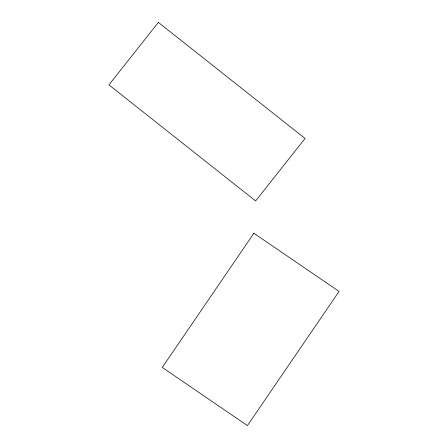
<?xml version="1.0" encoding="UTF-8"?>
<svg xmlns="http://www.w3.org/2000/svg" width="448" height="448" viewBox="0 0 448 448"><rect width="100%" height="100%" fill="white"/><g stroke="black" fill="none" stroke-linecap="round" stroke-linejoin="round"><path stroke-width="0.67" d="M253.893 233.262L162.26 367.427L247.43 425.6L339.069 291.435L253.893 233.262M158.362 22.4L108.931 84.874L255.623 200.934L305.054 138.466L158.362 22.4"/></g></svg>
